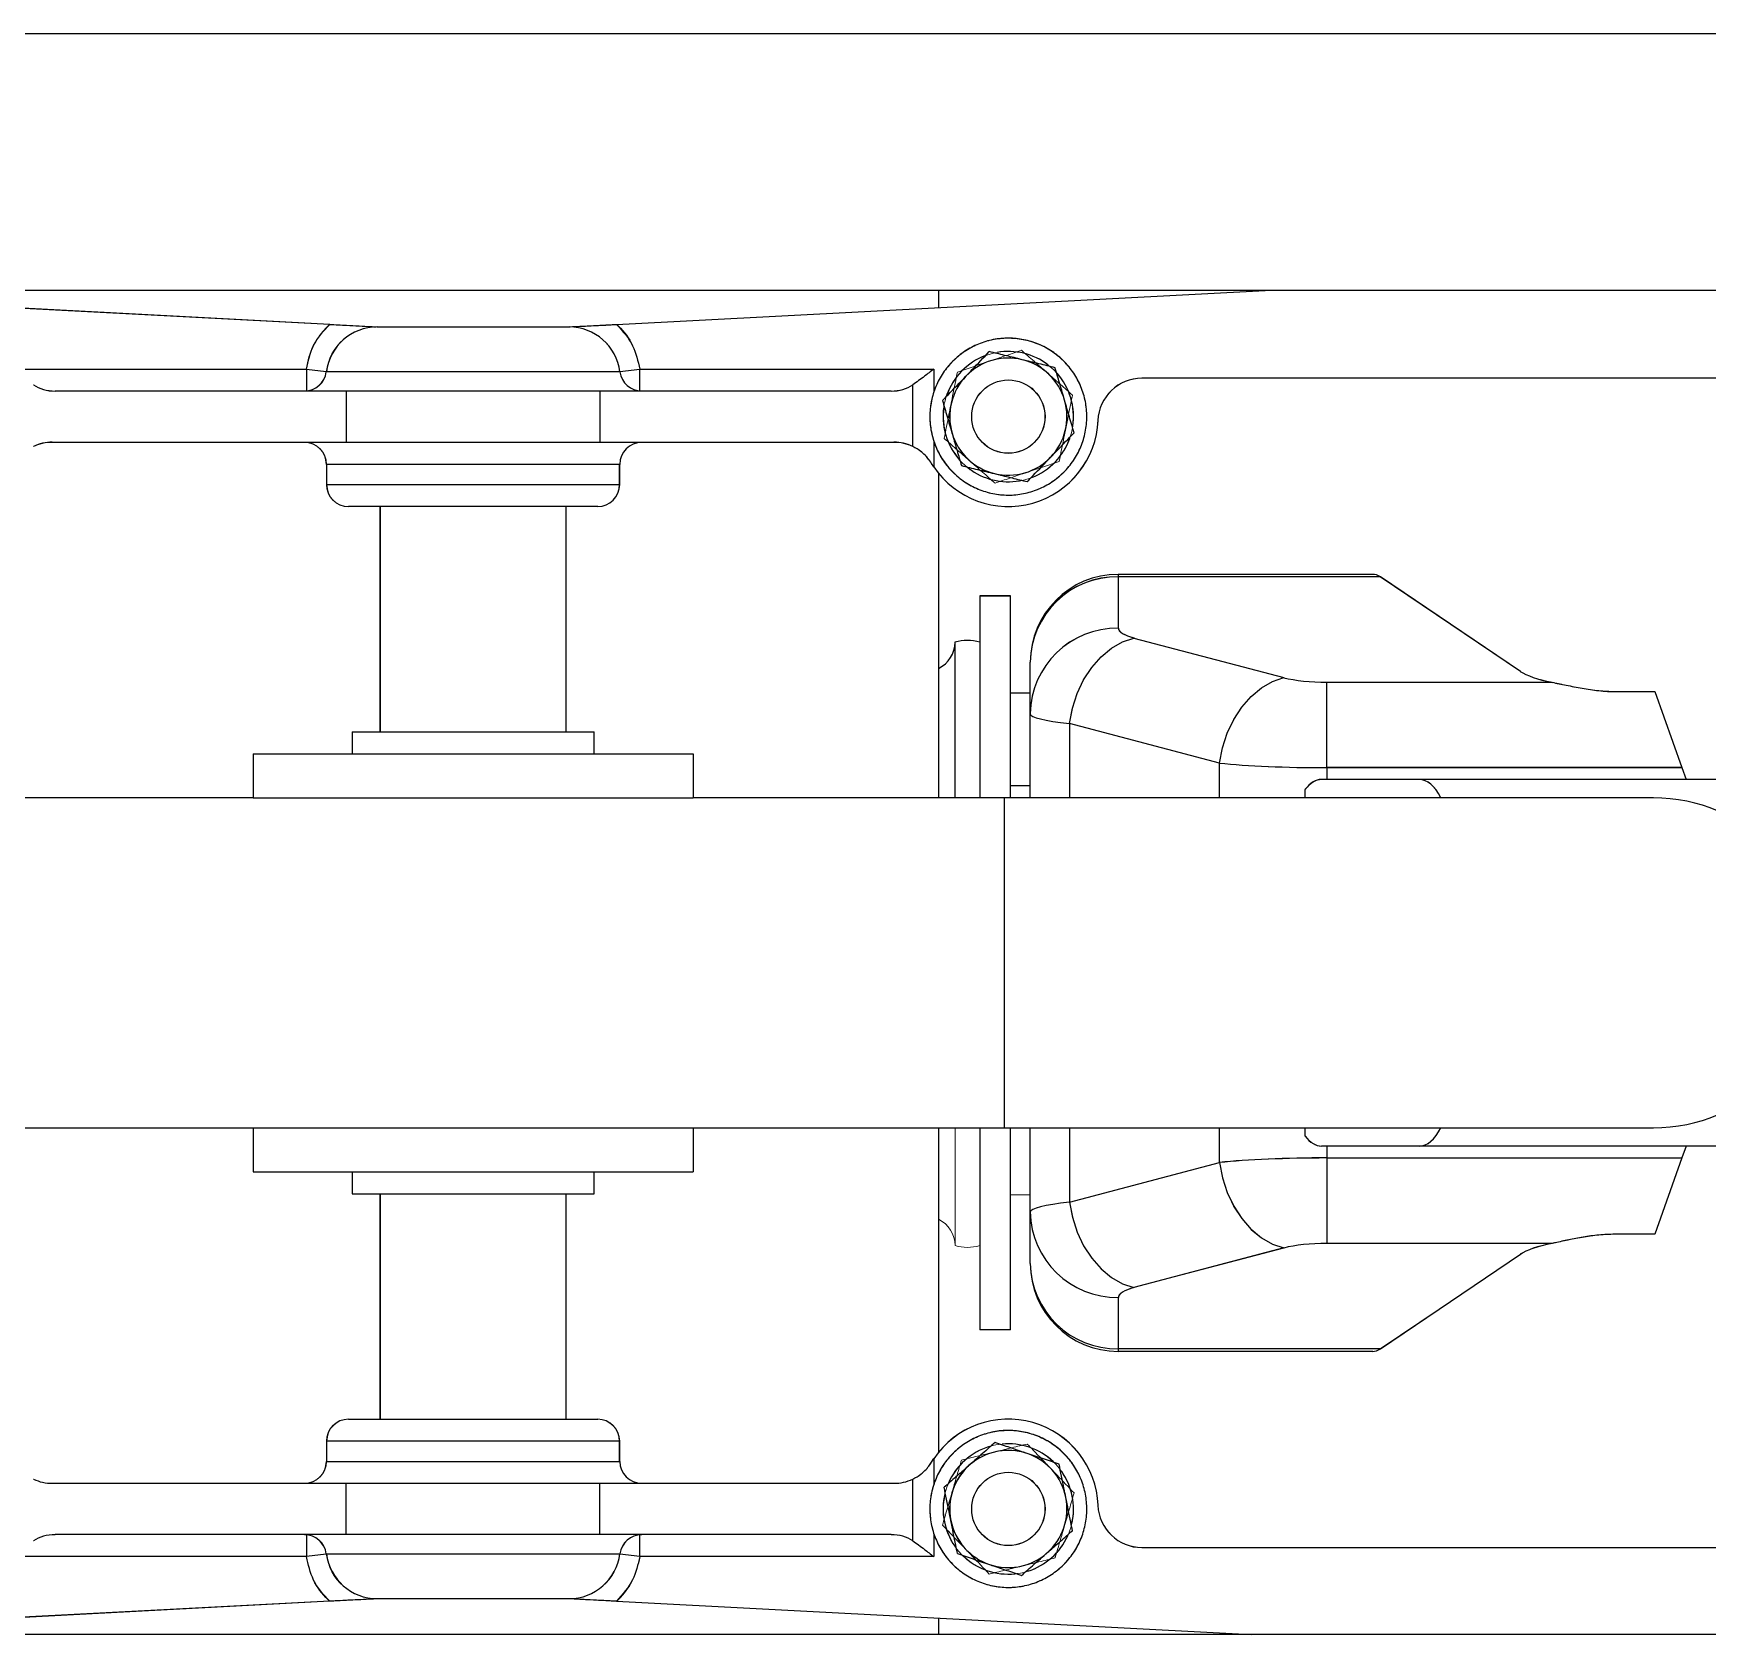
# Model space of a CAD drawing. Header units: inches. Extents: x -1851 to 6314, y -1304 to 4687.
# Drawn here: x 1546.94 to 1557.4, y 2221.22 to 2231.21 of the extents above; entities that cross this region are included whole.
import ezdxf

# ---------------------------------------------------------------- set-up
doc = ezdxf.new("R2010")
doc.units = ezdxf.units.IN
doc.header["$MEASUREMENT"] = 0
doc.layers.add('E-ARRY-TABL', color=9, linetype='Continuous')

# ---------------------------------------------------------------- blocks, each defined once
blk = doc.blocks.new('2.2.1_8 Mid Plan View')
at = {"color": 7, "linetype": 'Continuous', "lineweight": 15}
for p, q in [((-0.30061, -3.73684), (-0.30061, 2.68042)), ((0.30109, 2.68042), (0.30109, -3.73684)), ((0.41592, 2.56559), (0.41592, -3.62201)), ((-0.08202, 0.09022), (-0.08202, -0.1048)), ((0.08202, 0.09022), (0.08202, -0.1048)), ((-0.26164, 0.08119), (-0.26164, -0.22889)), ((0.26164, -0.22889), (0.26164, 0.08119)), ((-0.12142, 0.00057), (-0.08733, 0.01273)), ((-0.08733, 0.01273), (-0.08202, 0.01463)), ((-0.08733, 0.01273), (-0.08733, -0.14613)), ((0.08202, 0.01463), (0.08733, 0.01273)), ((0.08733, -0.14613), (0.08733, 0.01273)), ((0.08733, 0.01273), (0.12142, 0.00057)), ((-0.12142, -0.0164), (-0.12142, 0.00057)), ((-0.07382, 0), (-0.07382, -0.29035)), ((0.07382, -0.29035), (0.07382, 0)), ((0.12142, 0.00057), (0.12142, -0.0164)), ((-0.12556, -0.14613), (-0.12556, -0.04537)), ((0.12556, -0.04537), (0.12556, -0.14613)), ((-0.13046, -0.05956), (-0.17274, -0.12222)), ((0.17274, -0.12222), (0.13046, -0.05956)), ((-0.08202, -0.1048), (-0.08202, -0.14855)), ((0.08202, -0.1048), (0.08202, -0.14855)), ((-0.17388, -0.12565), (-0.17388, -0.2395)), ((-0.17274, -0.12222), (-0.17274, -0.2395)), ((0.17274, -0.12222), (0.17274, -0.2395)), ((0.17388, -0.12565), (0.17388, -0.2395)), ((-0.08733, -0.14613), (-0.12556, -0.14613)), ((0.08733, -0.14613), (0.12556, -0.14613)), ((-0.07382, -0.15584), (-0.07762, -0.15584)), ((0.07762, -0.15584), (0.07382, -0.15584)), ((-0.14536, -0.23247), (-0.12762, -0.16535)), ((0.12762, -0.16535), (0.14536, -0.23247)), ((0.28572, -0.46404), (0.30109, -0.17084)), ((-0.28572, -0.46404), (-0.30061, -0.18001)), ((-0.08939, -0.19417), (-0.10713, -0.2613)), ((0.10713, -0.2613), (0.08939, -0.19417)), ((-0.17388, -0.2395), (-0.17274, -0.2395)), ((-0.17274, -0.2395), (-0.14975, -0.2395)), ((0.14975, -0.2395), (0.17274, -0.2395)), ((0.17274, -0.2395), (0.17388, -0.2395)), ((-0.11152, -0.27887), (-0.13451, -0.27887)), ((-0.07382, -0.27887), (-0.11152, -0.27887)), ((-0.10375, -0.27887), (-0.10375, -0.28771)), ((0.11152, -0.27887), (0.07382, -0.27887)), ((0.13451, -0.27887), (0.11152, -0.27887)), ((-0.07382, -0.28771), (-0.16416, -0.28771)), ((-0.16416, -0.28771), (-0.16416, -0.30146)), ((-0.07382, -0.29035), (-0.07382, -0.42979)), ((0.16416, -0.28771), (0.07382, -0.28771)), ((0.07382, -0.42979), (0.07382, -0.29035)), ((0.16416, -0.30146), (0.16416, -0.28771)), ((-0.16416, -0.30146), (-0.07382, -0.30146)), ((0.07382, -0.30146), (0.16416, -0.30146)), ((-0.07382, -0.31255), (-0.12655, -0.31255)), ((-0.29328, -0.31988), (-0.30061, -0.31988)), ((-0.26575, -0.45363), (-0.26575, -0.32202)), ((-0.22193, -0.32202), (-0.2235, -0.32303)), ((-0.07382, -0.31988), (-0.21905, -0.31988)), ((0.21905, -0.31988), (0.07382, -0.31988)), ((0.2235, -0.32303), (0.22193, -0.32202)), ((0.26575, -0.32202), (0.26575, -0.45363)), ((0.30109, -0.31988), (0.29328, -0.31988)), ((-0.23108, -0.33148), (-0.25867, -0.33148)), ((0.25867, -0.33148), (0.23108, -0.33148)), ((-0.2559, -0.47148), (-0.2559, -0.34118)), ((-0.23294, -0.33983), (-0.23294, -0.47148)), ((0.23294, -0.47148), (0.23294, -0.33983)), ((0.2559, -0.34118), (0.2559, -0.47148)), ((-0.0935, -0.62663), (-0.0935, -0.42979)), ((-0.0935, -0.42979), (-0.07382, -0.42979)), ((-0.07382, -0.62663), (-0.07382, -0.42979)), ((0.07382, -0.42979), (0.0935, -0.42979)), ((0.07382, -0.62663), (0.07382, -0.42979)), ((0.0935, -0.62663), (0.0935, -0.42979)), ((-0.21407, -0.46259), (-0.22309, -0.46259)), ((0.22309, -0.46259), (0.21407, -0.46259)), ((-0.2559, -0.47148), (-0.23294, -0.47148)), ((-0.2559, -0.58494), (-0.2559, -0.47148)), ((-0.23294, -0.47148), (-0.23294, -0.58494)), ((0.23294, -0.58494), (0.23294, -0.47148)), ((0.2559, -0.47148), (0.23294, -0.47148)), ((0.2559, -0.47148), (0.2559, -0.58494)), ((-0.20423, -0.47244), (-0.20423, -0.58398)), ((-0.0935, -0.47408), (-0.10335, -0.47408)), ((-0.10335, -0.58234), (-0.10335, -0.47408)), ((0.10335, -0.47408), (0.0935, -0.47408)), ((0.10335, -0.58234), (0.10335, -0.47408)), ((0.20423, -0.58398), (0.20423, -0.47244)), ((-0.28461, -0.48573), (-0.28463, -0.48487)), ((-0.28461, -0.57112), (-0.28461, -0.4853)), ((-0.10335, -0.48654), (-0.20423, -0.48654)), ((0.20423, -0.48654), (0.10335, -0.48654)), ((0.28461, -0.4853), (0.28461, -0.57112)), ((-0.20423, -0.56988), (-0.10335, -0.56988)), ((0.10335, -0.56988), (0.20423, -0.56988)), ((0.28461, -0.57069), (0.28463, -0.57155)), ((-0.10335, -0.58234), (-0.0935, -0.58234)), ((0.0935, -0.58234), (0.10335, -0.58234)), ((-0.2559, -0.58494), (-0.23294, -0.58494)), ((-0.2559, -0.71524), (-0.2559, -0.58494)), ((-0.23294, -0.58494), (-0.23294, -0.71659)), ((0.2559, -0.58494), (0.23294, -0.58494)), ((0.23294, -0.71659), (0.23294, -0.58494)), ((0.2559, -0.58494), (0.2559, -0.71524)), ((-0.28572, -0.59238), (-0.30061, -0.87641)), ((-0.22309, -0.59383), (-0.21407, -0.59383)), ((0.21407, -0.59383), (0.22309, -0.59383)), ((0.28572, -0.59238), (0.30109, -0.88558)), ((-0.26575, -0.7344), (-0.26575, -0.60279)), ((0.26575, -0.60279), (0.26575, -0.7344)), ((-0.0935, -0.62663), (-0.07382, -0.62663)), ((-0.07382, -0.62663), (-0.07382, -0.76607)), ((0.07382, -0.76607), (0.07382, -0.62663)), ((0.07382, -0.62663), (0.0935, -0.62663))]:
    blk.add_line(p, q, dxfattribs=at)
at = {"color": 8, "linetype": 'Continuous', "lineweight": 15}
for p, q in [((-0.08733, -0.14613), (-0.08202, -0.14613)), ((0.08202, -0.14613), (0.08733, -0.14613)), ((-0.07382, -0.19417), (-0.08939, -0.19417)), ((0.08939, -0.19417), (0.07382, -0.19417)), ((-0.10713, -0.2613), (-0.07382, -0.2613)), ((0.07382, -0.2613), (0.10713, -0.2613)), ((0.07382, -0.29035), (-0.07382, -0.29035)), ((-0.26575, -0.32202), (-0.2555, -0.32202)), ((-0.23334, -0.32202), (-0.22193, -0.32202)), ((0.22193, -0.32202), (0.23334, -0.32202)), ((0.2555, -0.32202), (0.26575, -0.32202)), ((-0.26461, -0.46253), (-0.26575, -0.45363)), ((-0.25594, -0.45363), (-0.26575, -0.45363)), ((0.26575, -0.45363), (0.25594, -0.45363)), ((0.26575, -0.45363), (0.26461, -0.46253)), ((-0.26451, -0.46252), (-0.26451, -0.5939)), ((-0.22309, -0.46259), (-0.22309, -0.59383)), ((-0.21407, -0.59383), (-0.21407, -0.46259)), ((0.21407, -0.46259), (0.21407, -0.59383)), ((0.22309, -0.59383), (0.22309, -0.46259)), ((0.26451, -0.5939), (0.26451, -0.46252)), ((-0.26575, -0.60279), (-0.26461, -0.59389)), ((0.26461, -0.59389), (0.26575, -0.60279)), ((-0.26575, -0.60279), (-0.25594, -0.60279)), ((0.25594, -0.60279), (0.26575, -0.60279))]:
    blk.add_line(p, q, dxfattribs=at)
at = {"color": 7, "linetype": 'Continuous', "lineweight": 15, "flags": 128}
for points in [[(-0.08939, -0.19417), (-0.09617, -0.1929), (-0.10274, -0.19077), (-0.1089, -0.18786), (-0.11446, -0.18425), (-0.11924, -0.18006), (-0.1231, -0.17542), (-0.12592, -0.17046), (-0.12762, -0.16535)], [(0.08939, -0.19417), (0.09617, -0.1929), (0.10274, -0.19077), (0.1089, -0.18786), (0.11446, -0.18425), (0.11924, -0.18006), (0.1231, -0.17542), (0.12592, -0.17046), (0.12762, -0.16535)], [(-0.10713, -0.2613), (-0.11391, -0.26002), (-0.12048, -0.25789), (-0.12664, -0.25498), (-0.1322, -0.25138), (-0.13698, -0.24718), (-0.14085, -0.24254), (-0.14367, -0.23758), (-0.14536, -0.23247)], [(0.10713, -0.2613), (0.11391, -0.26002), (0.12048, -0.25789), (0.12664, -0.25498), (0.1322, -0.25138), (0.13698, -0.24718), (0.14085, -0.24254), (0.14367, -0.23758), (0.14536, -0.23247)]]:
    blk.add_lwpolyline(points, dxfattribs=at)
at = {"color": 7, "linetype": 'Continuous', "lineweight": 15}
for centre in [(-0.24442, -0.28871), (0.24442, -0.28871)]:
    blk.add_circle(centre, 0.0164, dxfattribs=at)
for centre, radius, start, end in [((0, 0), 0.07382, 0, 180), ((-0.24196, -0.22889), 0.01968, 180, 267.64472), ((0.24196, -0.22889), 0.01968, 272.35528, 0), ((-0.13451, -0.2395), 0.03937, 180, 270), ((-0.13391, -0.24004), 0.03884, 179.20634, 269.11267), ((-0.11092, -0.24004), 0.03884, 179.20634, 269.11267), ((0.11092, -0.24004), 0.03884, 270.88733, 0.79366), ((0.13391, -0.24004), 0.03884, 270.88733, 0.79366), ((0.13451, -0.2395), 0.03937, 270, 0), ((-0.24442, -0.28871), 0.0351, 96.90411, 108.15411), ((-0.24442, -0.28871), 0.0351, 85.65411, 96.90411), ((-0.24442, -0.28871), 0.04019, 304.01996, 87.64472), ((-0.24442, -0.28871), 0.0351, 74.40411, 85.65411), ((0.24442, -0.28871), 0.04019, 92.35528, 235.98004), ((0.24442, -0.28871), 0.0351, 99.4324, 110.6824), ((0.24442, -0.28871), 0.0351, 88.1824, 99.4324), ((0.24442, -0.28871), 0.0351, 76.9324, 88.1824), ((0.24442, -0.28871), 0.0351, 65.6824, 76.9324), ((-0.24442, -0.28871), 0.0351, 130.65411, 141.90411), ((-0.24442, -0.28871), 0.0351, 119.40411, 130.65411), ((-0.24442, -0.28871), 0.0292, 82.02411, 131.67826), ((-0.24442, -0.28871), 0.0351, 108.15411, 119.40411), ((-0.24442, -0.28871), 0.0351, 63.15411, 74.40411), ((-0.24442, -0.28871), 0.0292, 46.27911, 70.51706), ((-0.24442, -0.28871), 0.0351, 51.90411, 63.15411), ((-0.24442, -0.28871), 0.0351, 40.65411, 51.90411), ((0.24442, -0.28871), 0.0351, 121.9324, 133.1824), ((0.24442, -0.28871), 0.0351, 110.6824, 121.9324), ((0.24442, -0.28871), 0.0292, 77.48076, 124.95791), ((0.24442, -0.28871), 0.0292, 17.4042, 65.70248), ((0.24442, -0.28871), 0.0351, 54.4324, 65.6824), ((0.24442, -0.28871), 0.0351, 43.1824, 54.4324), ((-0.24442, -0.28871), 0.0351, 141.90411, 153.15411), ((-0.24442, -0.28871), 0.02625, 106.27911, 166.27911), ((-0.24442, -0.28871), 0.02625, 46.27911, 106.27911), ((-0.24442, -0.28871), 0.0292, 21.12868, 46.27911), ((-0.24442, -0.28871), 0.0351, 29.40411, 40.65411), ((0.24442, -0.28871), 0.0351, 144.4324, 155.6824), ((0.24442, -0.28871), 0.0351, 133.1824, 144.4324), ((0.24442, -0.28871), 0.0292, 136.15698, 161.3074), ((0.24442, -0.28871), 0.02625, 101.3074, 161.3074), ((0.24442, -0.28871), 0.02625, 41.3074, 101.3074), ((0.24442, -0.28871), 0.0351, 31.9324, 43.1824), ((-0.24442, -0.28871), 0.0351, 153.15411, 164.40411), ((-0.24442, -0.28871), 0.0292, 142.71343, 189.80563), ((-0.24442, -0.28871), 0.02625, 346.27911, 46.27911), ((-0.24442, -0.28871), 0.0351, 18.15411, 29.40411), ((0.24442, -0.28871), 0.0351, 155.6824, 166.9324), ((0.24442, -0.28871), 0.02625, 341.3074, 41.3074), ((0.24442, -0.28871), 0.0351, 20.6824, 31.9324), ((0.24442, -0.28871), 0.0351, 9.4324, 20.6824), ((-0.24442, -0.28871), 0.0351, 164.40411, 175.65411), ((-0.24442, -0.28871), 0.02625, 166.27911, 226.27911), ((-0.24442, -0.28871), 0.0292, 322.45247, 9.92962), ((-0.24442, -0.28871), 0.0351, 6.90411, 18.15411), ((-0.24442, -0.28871), 0.0351, 355.65411, 6.90411), ((0.24442, -0.28871), 0.0351, 166.9324, 178.1824), ((0.24442, -0.28871), 0.0292, 161.3074, 185.54536), ((0.24442, -0.28871), 0.02625, 161.3074, 221.3074), ((0.24442, -0.28871), 0.0351, 358.1824, 9.4324), ((-0.24442, -0.28871), 0.0351, 175.65411, 186.90411), ((-0.24442, -0.28871), 0.0351, 344.40411, 355.65411), ((0.24442, -0.28871), 0.0351, 178.1824, 189.4324), ((0.24442, -0.28871), 0.0292, 315.62303, 5.97122), ((0.24442, -0.28871), 0.0351, 346.9324, 358.1824), ((-0.24442, -0.28871), 0.0351, 186.90411, 198.15411), ((-0.24442, -0.28871), 0.0351, 198.15411, 209.40411), ((-0.24442, -0.28871), 0.0292, 200.59474, 250.94292), ((-0.24442, -0.28871), 0.02625, 286.27911, 346.27911), ((-0.24442, -0.28871), 0.0351, 333.15411, 344.40411), ((0.24442, -0.28871), 0.0351, 189.4324, 200.6824), ((0.24442, -0.28871), 0.0292, 197.0524, 246.70655), ((0.24442, -0.28871), 0.02625, 281.3074, 341.3074), ((0.24442, -0.28871), 0.0351, 335.6824, 346.9324), ((-0.24442, -0.28871), 0.0351, 209.40411, 220.65411), ((-0.24442, -0.28871), 0.0351, 321.90411, 333.15411), ((-0.10766, -0.307), 0.01968, 163.6403, 196.3597), ((0.24442, -0.28871), 0.0351, 200.6824, 211.9324), ((0.24442, -0.28871), 0.02625, 221.3074, 281.3074), ((0.24442, -0.28871), 0.0351, 324.4324, 335.6824), ((-0.24442, -0.28871), 0.0351, 220.65411, 231.90411), ((-0.24442, -0.28871), 0.02625, 226.27911, 286.27911), ((-0.24442, -0.28871), 0.0292, 262.37591, 310.67419), ((-0.24442, -0.28871), 0.0351, 310.65411, 321.90411), ((-0.12655, -0.32567), 0.01312, 26.18366, 90), ((0.24442, -0.28871), 0.0351, 211.9324, 223.1824), ((0.24442, -0.28871), 0.0351, 223.1824, 234.4324), ((0.24442, -0.28871), 0.0292, 257.74173, 304.83392), ((0.24442, -0.28871), 0.0351, 301.9324, 313.1824), ((0.24442, -0.28871), 0.0351, 313.1824, 324.4324), ((-0.24442, -0.28871), 0.0351, 231.90411, 243.15411), ((-0.24442, -0.28871), 0.0351, 243.15411, 254.40411), ((-0.24442, -0.28871), 0.0351, 276.90411, 288.15411), ((-0.24442, -0.28871), 0.0351, 288.15411, 299.40411), ((-0.24442, -0.28871), 0.0351, 299.40411, 310.65411), ((0.24442, -0.28871), 0.0351, 234.4324, 245.6824), ((0.24442, -0.28871), 0.0351, 245.6824, 256.9324), ((0.24442, -0.28871), 0.0351, 279.4324, 290.6824), ((0.24442, -0.28871), 0.0351, 290.6824, 301.9324), ((-0.24442, -0.28871), 0.0351, 254.40411, 265.65411), ((-0.24442, -0.28871), 0.0351, 265.65411, 276.90411), ((0.24442, -0.28871), 0.0351, 256.9324, 268.1824), ((0.24442, -0.28871), 0.0351, 268.1824, 279.4324), ((-0.21325, -0.33983), 0.01968, 154.88049, 180), ((0.21325, -0.33983), 0.01968, 0, 25.11951), ((-0.26575, -0.45275), 0.00984, 277.18076, 0), ((-0.22309, -0.45275), 0.00984, 180, 270), ((0.22309, -0.45275), 0.00984, 270, 0), ((0.26575, -0.45275), 0.00984, 180, 262.81924), ((-0.26164, -0.4853), 0.02297, 97.18076, 180), ((-0.21407, -0.47244), 0.00984, 0, 90), ((0.21407, -0.47244), 0.00984, 90, 180), ((0.26164, -0.4853), 0.02297, 0, 82.81924), ((-0.26164, -0.57112), 0.02297, 180, 262.81924), ((0.26164, -0.57112), 0.02297, 277.18076, 0), ((-0.21407, -0.58398), 0.00984, 270, 0), ((0.21407, -0.58398), 0.00984, 180, 270), ((-0.26575, -0.60367), 0.00984, 0, 82.81924), ((-0.22309, -0.60367), 0.00984, 90, 180), ((0.22309, -0.60367), 0.00984, 0, 90), ((0.26575, -0.60367), 0.00984, 97.18076, 180), ((-0.21325, -0.71659), 0.01968, 180, 205.11951), ((0.21325, -0.71659), 0.01968, 334.88049, 0)]:
    blk.add_arc(centre, radius, start, end, dxfattribs=at)
for centre, major_axis, ratio, start_param, end_param in [((-0.13432, -0.0164), (0, 0.04593), 0.24585, 3.490958, 4.029993), ((0.13432, -0.0164), (0, 0.04593), 0.24585, 2.253193, 2.792228), ((-0.04921, -0.1048), (0.03281, 0), 0.444444, 2.418858, 3.141593), ((0.04921, -0.1048), (0.03281, 0), 0.444444, 0, 0.722734), ((-0.13451, -0.12565), (0.03937, 0), 0.364309, 2.900524, 3.141593), ((0.13451, -0.12565), (0.03937, 0), 0.364309, 0, 0.241069), ((-0.13201, -0.14613), (0, 0.02625), 0.24585, 3.890812, 4.712389), ((-0.09378, -0.14613), (0, 0.06562), 0.09834, 3.890812, 4.712389), ((-0.04921, -0.14855), (0.03281, 0), 0.444444, 3.141593, 3.665191), ((0.04921, -0.14855), (0.03281, 0), 0.444444, 5.759587, 6.283185), ((0.09378, -0.14613), (0, 0.06562), 0.09834, 1.570796, 2.392374), ((0.13201, -0.14613), (0, 0.02625), 0.24585, 1.570796, 2.392374), ((-0.14975, -0.21325), (0, 0.02625), 0.24585, 3.141593, 3.890812), ((0.14975, -0.21325), (0, 0.02625), 0.24585, 2.392374, 3.141593), ((-0.11152, -0.21325), (0, 0.06562), 0.09834, 3.141593, 3.890812), ((0.11152, -0.21325), (0, 0.06562), 0.09834, 2.392374, 3.141593), ((-0.26575, -0.34118), (0, 0.01395), 0.70539, 4.712389, 5.481174), ((0.26575, -0.34118), (0, 0.01395), 0.70539, 0.802011, 1.570796), ((-0.26575, -0.71524), (0, 0.01395), 0.70539, 3.943604, 4.712389), ((0.26575, -0.71524), (0, 0.01395), 0.70539, 1.570796, 2.339581)]:
    blk.add_ellipse(centre, major_axis=major_axis, ratio=ratio, start_param=start_param, end_param=end_param, dxfattribs=at)
for points, knots in [([(-0.12556, -0.04537), (-0.12512, -0.04331), (-0.12424, -0.03914), (-0.12279, -0.03206), (-0.12171, -0.02445), (-0.12142, -0.01914), (-0.12142, -0.01643), (-0.12142, -0.0164)], [0, 0, 0, 0, 0.245342, 0.49764, 0.743058, 0.997175, 1, 1, 1, 1]), ([(0.12142, -0.0164), (0.12149, -0.01879), (0.12161, -0.02362), (0.12257, -0.03061), (0.12382, -0.03724), (0.12489, -0.04208), (0.12542, -0.04467), (0.12556, -0.04537)], [0, 0, 0, 0, 0.225619, 0.458408, 0.683808, 0.914596, 1, 1, 1, 1]), ([(-0.23723, -0.25927), (-0.23959, -0.25996), (-0.24436, -0.26135), (-0.24929, -0.26279), (-0.25178, -0.26352)], [0, 0, 0, 0, 0.495458, 1, 1, 1, 1]), ([(-0.22628, -0.26974), (-0.22728, -0.26879), (-0.23098, -0.26524), (-0.23459, -0.26179), (-0.23723, -0.25927)], [0, 0, 0, 0, 0.268634, 1, 1, 1, 1]), ([(0.25413, -0.26), (0.25289, -0.26025), (0.24804, -0.26122), (0.24301, -0.26223), (0.23927, -0.26297)], [0, 0, 0, 0, 0.257551, 1, 1, 1, 1]), ([(0.26414, -0.27139), (0.2639, -0.27112), (0.2621, -0.26907), (0.25872, -0.26522), (0.25567, -0.26175), (0.25413, -0.26)], [0, 0, 0, 0, 0.070086, 0.530782, 1, 1, 1, 1]), ([(-0.26632, -0.26776), (-0.26691, -0.27016), (-0.26808, -0.27498), (-0.2693, -0.27997), (-0.26992, -0.28249)], [0, 0, 0, 0, 0.495458, 1, 1, 1, 1]), ([(-0.25178, -0.26352), (-0.25212, -0.26362), (-0.25473, -0.26438), (-0.25966, -0.26582), (-0.26409, -0.26711), (-0.26632, -0.26776)], [0, 0, 0, 0, 0.070086, 0.530782, 1, 1, 1, 1]), ([(0.22441, -0.26594), (0.22363, -0.26828), (0.22203, -0.27298), (0.22039, -0.27784), (0.21956, -0.2803)], [0, 0, 0, 0, 0.495458, 1, 1, 1, 1]), ([(0.23927, -0.26297), (0.23792, -0.26324), (0.23289, -0.26425), (0.228, -0.26523), (0.22441, -0.26594)], [0, 0, 0, 0, 0.268634, 1, 1, 1, 1]), ([(-0.21533, -0.28022), (-0.21625, -0.27934), (-0.21982, -0.27592), (-0.22353, -0.27238), (-0.22628, -0.26974)], [0, 0, 0, 0, 0.257551, 1, 1, 1, 1]), ([(0.27414, -0.28277), (0.27251, -0.28092), (0.26924, -0.27719), (0.26585, -0.27333), (0.26414, -0.27139)], [0, 0, 0, 0, 0.495458, 1, 1, 1, 1]), ([(-0.26992, -0.28249), (-0.27, -0.28283), (-0.27065, -0.28548), (-0.27186, -0.29046), (-0.27296, -0.29494), (-0.27351, -0.29721)], [0, 0, 0, 0, 0.070086, 0.530782, 1, 1, 1, 1]), ([(-0.21892, -0.29494), (-0.21884, -0.29459), (-0.21819, -0.29194), (-0.21698, -0.28696), (-0.21588, -0.28248), (-0.21533, -0.28022)], [0, 0, 0, 0, 0.070086, 0.530782, 1, 1, 1, 1]), ([(0.21956, -0.2803), (0.21944, -0.28064), (0.21857, -0.28322), (0.21693, -0.28807), (0.21545, -0.29245), (0.2147, -0.29465)], [0, 0, 0, 0, 0.070086, 0.530782, 1, 1, 1, 1]), ([(0.26928, -0.29712), (0.2694, -0.29678), (0.27027, -0.29421), (0.27191, -0.28935), (0.27339, -0.28497), (0.27414, -0.28277)], [0, 0, 0, 0, 0.070086, 0.530782, 1, 1, 1, 1]), ([(-0.26256, -0.30768), (-0.26356, -0.30673), (-0.26726, -0.30318), (-0.27087, -0.29973), (-0.27351, -0.29721)], [0, 0, 0, 0, 0.268634, 1, 1, 1, 1]), ([(-0.22252, -0.30966), (-0.22193, -0.30727), (-0.22075, -0.30244), (-0.21954, -0.29745), (-0.21892, -0.29494)], [0, 0, 0, 0, 0.495458, 1, 1, 1, 1]), ([(0.2147, -0.29465), (0.21633, -0.2965), (0.2196, -0.30023), (0.22299, -0.30409), (0.2247, -0.30604)], [0, 0, 0, 0, 0.495458, 1, 1, 1, 1]), ([(0.26443, -0.31148), (0.26521, -0.30915), (0.26681, -0.30444), (0.26845, -0.29958), (0.26928, -0.29712)], [0, 0, 0, 0, 0.495458, 1, 1, 1, 1]), ([(0.2247, -0.30604), (0.22494, -0.30631), (0.22674, -0.30835), (0.23012, -0.3122), (0.23317, -0.31567), (0.23471, -0.31742)], [0, 0, 0, 0, 0.070086, 0.530782, 1, 1, 1, 1]), ([(-0.25161, -0.31815), (-0.25253, -0.31727), (-0.2561, -0.31386), (-0.25981, -0.31031), (-0.26256, -0.30768)], [0, 0, 0, 0, 0.257551, 1, 1, 1, 1]), ([(-0.25161, -0.31815), (-0.24925, -0.31746), (-0.24448, -0.31607), (-0.23955, -0.31463), (-0.23706, -0.3139)], [0, 0, 0, 0, 0.495458, 1, 1, 1, 1]), ([(-0.23706, -0.3139), (-0.23672, -0.3138), (-0.23411, -0.31304), (-0.22918, -0.3116), (-0.22475, -0.31031), (-0.22252, -0.30966)], [0, 0, 0, 0, 0.070086, 0.530782, 1, 1, 1, 1]), ([(0.24957, -0.31445), (0.24821, -0.31472), (0.24319, -0.31572), (0.23829, -0.3167), (0.23471, -0.31742)], [0, 0, 0, 0, 0.268634, 1, 1, 1, 1]), ([(0.26443, -0.31148), (0.26318, -0.31173), (0.25833, -0.31269), (0.2533, -0.3137), (0.24957, -0.31445)], [0, 0, 0, 0, 0.257551, 1, 1, 1, 1]), ([(-0.26575, -0.32202), (-0.26574, -0.32203), (-0.26465, -0.32343), (-0.2621, -0.3267), (-0.25992, -0.32974), (-0.25867, -0.33148)], [0, 0, 0, 0, 0.003777, 0.432324, 1, 1, 1, 1]), ([(0.25867, -0.33148), (0.25992, -0.32974), (0.2621, -0.3267), (0.26465, -0.32343), (0.26574, -0.32203), (0.26575, -0.32202)], [0, 0, 0, 0, 0.567676, 0.996223, 1, 1, 1, 1]), ([(-0.2235, -0.32303), (-0.22497, -0.32409), (-0.22791, -0.32623), (-0.23011, -0.32951), (-0.23093, -0.33119), (-0.23108, -0.33148)], [0, 0, 0, 0, 0.451634, 0.905839, 1, 1, 1, 1]), ([(0.23108, -0.33148), (0.23037, -0.33019), (0.22896, -0.32761), (0.22608, -0.32472), (0.22411, -0.32343), (0.2235, -0.32303)], [0, 0, 0, 0, 0.40927, 0.81718, 1, 1, 1, 1]), ([(-0.28572, -0.46404), (-0.28549, -0.46378), (-0.28277, -0.46086), (-0.27649, -0.45608), (-0.26933, -0.45445), (-0.26575, -0.45363)], [0, 0, 0, 0, 0.045613, 0.522765, 1, 1, 1, 1]), ([(0.26575, -0.45363), (0.26937, -0.45442), (0.27696, -0.45607), (0.28271, -0.46131), (0.28572, -0.46404)], [0, 0, 0, 0, 0.477569, 1, 1, 1, 1]), ([(-0.28463, -0.48487), (-0.28471, -0.4834), (-0.28487, -0.48041), (-0.28518, -0.47435), (-0.28548, -0.46876), (-0.28568, -0.46483), (-0.28572, -0.46404)], [0, 0, 0, 0, 0.238972, 0.483667, 0.895277, 1, 1, 1, 1]), ([(0.28572, -0.46404), (0.28559, -0.46657), (0.28525, -0.4731), (0.28489, -0.48), (0.28468, -0.48404), (0.28463, -0.48487)], [0, 0, 0, 0, 0.334113, 0.862931, 1, 1, 1, 1]), ([(-0.28572, -0.59238), (-0.28559, -0.58985), (-0.28525, -0.58332), (-0.28489, -0.57642), (-0.28468, -0.57238), (-0.28463, -0.57155)], [0, 0, 0, 0, 0.334113, 0.862931, 1, 1, 1, 1]), ([(0.28463, -0.57155), (0.28471, -0.57302), (0.28487, -0.57601), (0.28518, -0.58207), (0.28548, -0.58766), (0.28568, -0.59158), (0.28572, -0.59238)], [0, 0, 0, 0, 0.238972, 0.483667, 0.895277, 1, 1, 1, 1]), ([(-0.26575, -0.60279), (-0.26937, -0.602), (-0.27696, -0.60034), (-0.28271, -0.59511), (-0.28572, -0.59238)], [0, 0, 0, 0, 0.477569, 1, 1, 1, 1]), ([(0.28572, -0.59238), (0.28549, -0.59264), (0.28277, -0.59555), (0.27649, -0.60033), (0.26933, -0.60197), (0.26575, -0.60279)], [0, 0, 0, 0, 0.045613, 0.522765, 1, 1, 1, 1])]:
    blk.add_open_spline(points, degree=3, knots=knots, dxfattribs=at)
blk = doc.blocks.new('A$C1ac49d95')
at = {"layer": 'E-ARRY-TABL'}
for p, q in [((1.602, 2243.165), (87.938, 2243.165)), ((0, 2241.562), (89.54, 2241.562)), ((43.875, 2241.348), (39.783, 2241.562)), ((45.665, 2241.348), (49.756, 2241.562)), ((47.677, 2241.453), (47.677, 2241.562)), ((44.171, 2241.332), (45.369, 2241.332)), ((45.363, 2241.332), (45.375, 2241.333)), ((41.893, 2241.069), (43.729, 2241.069)), ((43.729, 2241.069), (43.853, 2241.053)), ((43.729, 2241.069), (43.729, 2240.932)), ((45.686, 2241.053), (45.811, 2241.069)), ((45.811, 2241.069), (47.647, 2241.069)), ((45.811, 2240.932), (45.811, 2241.069)), ((47.647, 2241.069), (47.647, 2240.926)), ((45.687, 2241.052), (43.853, 2241.052)), ((47.515, 2240.585), (47.515, 2240.97)), ((53.273, 2241.012), (48.946, 2241.012)), ((42.16, 2240.932), (43.978, 2240.932)), ((43.978, 2240.932), (43.978, 2240.611)), ((43.978, 2240.932), (45.562, 2240.932)), ((45.562, 2240.932), (45.562, 2240.611)), ((45.562, 2240.932), (47.38, 2240.932)), ((43.978, 2240.611), (42.142, 2240.611)), ((45.562, 2240.611), (43.978, 2240.611)), ((47.398, 2240.611), (45.562, 2240.611)), ((47.647, 2240.617), (47.647, 2240.458)), ((43.854, 2240.474), (43.854, 2240.348)), ((45.685, 2240.474), (43.854, 2240.474)), ((45.685, 2240.348), (45.685, 2240.474)), ((47.647, 2240.458), (47.633, 2240.48)), ((43.854, 2240.348), (45.685, 2240.348)), ((47.677, 2238.391), (47.677, 2240.418)), ((45.548, 2240.211), (43.992, 2240.211)), ((44.189, 2240.211), (44.189, 2238.803)), ((45.351, 2238.803), (45.351, 2240.211)), ((48.798, 2239.787), (48.798, 2239.772)), ((50.387, 2239.787), (48.798, 2239.787)), ((48.798, 2239.772), (48.798, 2239.451)), ((50.435, 2239.772), (48.798, 2239.772)), ((51.309, 2239.181), (50.435, 2239.772)), ((47.934, 2239.652), (47.934, 2238.391)), ((48.126, 2239.652), (47.934, 2239.652)), ((48.126, 2238.391), (48.126, 2239.652)), ((47.779, 2238.391), (47.779, 2239.364)), ((48.896, 2239.389), (49.833, 2239.142)), ((48.249, 2238.917), (48.249, 2239.238)), ((50.101, 2238.58), (50.101, 2239.113)), ((50.101, 2239.113), (51.507, 2239.113)), ((48.249, 2239.046), (48.126, 2239.046)), ((51.911, 2239.055), (52.148, 2239.055)), ((52.148, 2239.055), (52.318, 2238.58)), ((48.249, 2238.391), (48.249, 2238.917)), ((44.015, 2238.803), (44.015, 2238.666)), ((44.015, 2238.803), (45.525, 2238.803)), ((45.525, 2238.666), (45.525, 2238.803)), ((49.431, 2238.608), (48.494, 2238.856)), ((48.494, 2238.856), (48.494, 2238.391)), ((43.397, 2238.666), (43.397, 2238.391)), ((43.397, 2238.666), (46.143, 2238.666)), ((46.143, 2238.666), (46.143, 2238.391)), ((49.431, 2238.391), (49.431, 2238.608)), ((52.318, 2238.58), (50.101, 2238.58)), ((50.101, 2238.58), (50.101, 2238.506)), ((52.318, 2238.58), (52.344, 2238.506)), ((48.126, 2238.469), (48.249, 2238.469)), ((50.678, 2238.506), (50.067, 2238.506)), ((53.399, 2238.506), (50.678, 2238.506)), ((43.397, 2238.391), (41.451, 2238.391)), ((43.397, 2238.391), (46.143, 2238.391)), ((48.089, 2238.391), (46.143, 2238.391)), ((52.14, 2238.391), (48.089, 2238.391)), ((48.089, 2236.331), (48.089, 2238.391)), ((49.966, 2238.391), (49.966, 2238.444)), ((41.451, 2236.331), (43.397, 2236.331)), ((43.397, 2236.331), (43.397, 2236.057)), ((43.397, 2236.331), (46.143, 2236.331)), ((46.143, 2236.331), (48.089, 2236.331)), ((46.143, 2236.331), (46.143, 2236.057)), ((47.677, 2234.305), (47.677, 2236.331)), ((47.934, 2236.331), (47.934, 2235.071)), ((48.089, 2236.331), (52.14, 2236.331)), ((48.126, 2235.071), (48.126, 2236.331)), ((48.249, 2235.805), (48.249, 2236.331)), ((48.494, 2236.331), (48.494, 2235.866)), ((49.431, 2236.114), (49.431, 2236.331)), ((49.966, 2236.278), (49.966, 2236.331)), ((50.678, 2236.217), (50.067, 2236.217)), ((50.101, 2236.217), (50.101, 2236.143)), ((53.399, 2236.217), (50.678, 2236.217)), ((52.344, 2236.217), (52.318, 2236.143)), ((43.397, 2236.057), (46.143, 2236.057)), ((44.015, 2236.057), (44.015, 2235.919)), ((45.525, 2235.919), (45.525, 2236.057)), ((48.494, 2235.866), (49.431, 2236.114)), ((50.101, 2236.143), (52.318, 2236.143)), ((50.101, 2236.143), (50.101, 2235.609)), ((52.318, 2236.143), (52.148, 2235.667)), ((44.015, 2235.919), (45.525, 2235.919)), ((44.189, 2235.919), (44.189, 2234.512)), ((45.351, 2234.512), (45.351, 2235.919)), ((48.249, 2235.484), (48.249, 2235.805)), ((52.148, 2235.667), (51.911, 2235.667)), ((49.833, 2235.581), (48.896, 2235.333)), ((51.507, 2235.609), (50.101, 2235.609)), ((50.435, 2234.951), (51.309, 2235.541)), ((48.798, 2235.272), (48.798, 2234.951)), ((47.934, 2235.071), (48.126, 2235.071)), ((50.435, 2234.951), (48.798, 2234.951)), ((48.798, 2234.951), (48.798, 2234.935)), ((50.387, 2234.935), (48.798, 2234.935)), ((43.992, 2234.512), (45.548, 2234.512)), ((43.854, 2234.374), (43.854, 2234.248)), ((45.685, 2234.374), (43.854, 2234.374)), ((45.685, 2234.248), (45.685, 2234.374)), ((43.854, 2234.248), (45.685, 2234.248)), ((47.633, 2234.243), (47.647, 2234.265)), ((47.647, 2234.265), (47.647, 2234.105)), ((42.142, 2234.111), (43.978, 2234.111)), ((43.978, 2233.791), (43.978, 2234.111)), ((43.978, 2234.111), (45.562, 2234.111)), ((45.562, 2233.791), (45.562, 2234.111)), ((45.562, 2234.111), (47.398, 2234.111)), ((47.515, 2233.752), (47.515, 2234.137)), ((43.978, 2233.791), (42.16, 2233.791)), ((43.729, 2233.79), (43.729, 2233.653)), ((45.562, 2233.791), (43.978, 2233.791)), ((47.38, 2233.791), (45.562, 2233.791)), ((45.811, 2233.653), (45.811, 2233.79)), ((47.647, 2233.796), (47.647, 2233.653)), ((43.729, 2233.653), (41.893, 2233.653)), ((43.853, 2233.669), (43.729, 2233.653)), ((43.853, 2233.67), (45.687, 2233.67)), ((45.811, 2233.653), (45.686, 2233.669)), ((47.647, 2233.653), (45.811, 2233.653)), ((48.946, 2233.711), (53.273, 2233.711)), ((43.875, 2233.375), (39.912, 2233.167)), ((44.177, 2233.39), (44.165, 2233.39)), ((45.369, 2233.39), (44.171, 2233.39)), ((45.665, 2233.375), (49.628, 2233.167)), ((47.677, 2233.167), (47.677, 2233.269)), ((89.54, 2233.167), (0, 2233.167))]:
    blk.add_line(p, q, dxfattribs=at)
for points in [[(48.494, 2238.856), (48.512, 2238.951), (48.542, 2239.042), (48.582, 2239.128), (48.633, 2239.206), (48.691, 2239.273), (48.756, 2239.326), (48.825, 2239.366), (48.896, 2239.389)], [(49.431, 2238.608), (49.449, 2238.703), (49.478, 2238.795), (49.519, 2238.881), (49.569, 2238.958), (49.628, 2239.025), (49.692, 2239.079), (49.762, 2239.118), (49.833, 2239.142)], [(49.431, 2236.114), (49.449, 2236.019), (49.478, 2235.928), (49.519, 2235.842), (49.569, 2235.764), (49.628, 2235.697), (49.692, 2235.644), (49.762, 2235.604), (49.833, 2235.581)], [(48.494, 2235.866), (48.512, 2235.772), (48.542, 2235.68), (48.582, 2235.594), (48.633, 2235.517), (48.691, 2235.45), (48.756, 2235.396), (48.825, 2235.357), (48.896, 2235.333)]]:
    blk.add_lwpolyline(points, dxfattribs=at)
for centre in [(48.112, 2240.772), (48.112, 2233.951)]:
    blk.add_circle(centre, 0.229, dxfattribs=at)
for centre, radius, start, end in [((44.171, 2241.012), 0.32, 90, 172.8192), ((45.369, 2241.012), 0.32, 7.1808, 90), ((48.112, 2240.772), 0.49, 119.4041, 130.6541), ((48.112, 2240.772), 0.49, 108.1541, 119.4041), ((48.112, 2240.772), 0.49, 96.9041, 108.1541), ((48.112, 2240.772), 0.407, 52.7134, 99.8056), ((48.112, 2240.772), 0.49, 85.6541, 96.9041), ((48.112, 2240.772), 0.49, 74.4041, 85.6541), ((48.112, 2240.772), 0.49, 63.1541, 74.4041), ((48.112, 2240.772), 0.49, 51.9041, 63.1541), ((48.112, 2240.772), 0.49, 141.9041, 153.1541), ((48.112, 2240.772), 0.49, 130.6541, 141.9041), ((48.112, 2240.772), 0.407, 110.5947, 160.9429), ((48.112, 2240.772), 0.366, 76.2791, 136.2791), ((48.112, 2240.772), 0.366, 16.2791, 76.2791), ((48.112, 2240.772), 0.49, 40.6541, 51.9041), ((48.112, 2240.772), 0.49, 29.4041, 40.6541), ((43.717, 2241.069), 0.137, 270, 352.8192), ((45.823, 2241.069), 0.137, 187.1808, 270), ((48.112, 2240.772), 0.49, 153.1541, 164.4041), ((48.112, 2240.772), 0.366, 136.2791, 196.2791), ((48.112, 2240.772), 0.407, 352.0241, 41.6783), ((48.112, 2240.772), 0.49, 18.1541, 29.4041), ((48.946, 2240.737), 0.275, 90, 177.6447), ((48.112, 2240.772), 0.49, 164.4041, 175.6541), ((48.112, 2240.772), 0.366, 316.2791, 16.2791), ((48.112, 2240.772), 0.49, 6.9041, 18.1541), ((48.112, 2240.772), 0.49, 175.6541, 186.9041), ((48.112, 2240.772), 0.407, 172.3759, 220.6742), ((48.112, 2240.772), 0.49, 355.6541, 6.9041), ((48.112, 2240.772), 0.49, 186.9041, 198.1541), ((48.112, 2240.772), 0.561, 214.02, 357.6447), ((48.112, 2240.772), 0.366, 196.2791, 256.2791), ((48.112, 2240.772), 0.49, 344.4041, 355.6541), ((42.142, 2240.337), 0.275, 90, 115.1195), ((43.717, 2240.474), 0.137, 0, 90), ((45.823, 2240.474), 0.137, 90, 180), ((47.398, 2240.337), 0.275, 64.8805, 90), ((48.112, 2240.772), 0.49, 198.1541, 209.4041), ((48.112, 2240.772), 0.407, 316.2791, 340.5171), ((48.112, 2240.772), 0.49, 321.9041, 333.1541), ((48.112, 2240.772), 0.49, 333.1541, 344.4041), ((48.112, 2240.772), 0.49, 209.4041, 220.6541), ((48.112, 2240.772), 0.49, 220.6541, 231.9041), ((48.112, 2240.772), 0.407, 232.4525, 279.9296), ((48.112, 2240.772), 0.366, 256.2791, 316.2791), ((48.112, 2240.772), 0.407, 291.1287, 316.2791), ((48.112, 2240.772), 0.49, 310.6541, 321.9041), ((43.992, 2240.348), 0.137, 180, 270), ((45.548, 2240.348), 0.137, 270, 0), ((48.112, 2240.772), 0.49, 231.9041, 243.1541), ((48.112, 2240.772), 0.49, 243.1541, 254.4041), ((48.112, 2240.772), 0.49, 288.1541, 299.4041), ((48.112, 2240.772), 0.49, 299.4041, 310.6541), ((48.112, 2240.772), 0.49, 254.4041, 265.6541), ((48.112, 2240.772), 0.49, 265.6541, 276.9041), ((48.112, 2240.772), 0.49, 276.9041, 288.1541), ((48.798, 2239.238), 0.549, 90, 180), ((48.791, 2239.23), 0.542, 89.2063, 179.1127), ((48.791, 2238.909), 0.542, 89.2063, 179.1127), ((47.596, 2239.364), 0.183, 296.1837, 0), ((47.856, 2239.1), 0.275, 73.6403, 106.3597), ((52.14, 2237.361), 1.03, 270, 90), ((48.791, 2235.814), 0.542, 180.8873, 270.7937), ((48.791, 2235.493), 0.542, 180.8873, 270.7937), ((48.798, 2235.484), 0.549, 180, 270), ((43.992, 2234.374), 0.137, 90, 180), ((45.548, 2234.374), 0.137, 0, 90), ((48.112, 2233.951), 0.561, 2.3553, 145.98), ((48.112, 2233.951), 0.49, 110.6824, 121.9324), ((48.112, 2233.951), 0.49, 99.4324, 110.6824), ((48.112, 2233.951), 0.49, 88.1824, 99.4324), ((48.112, 2233.951), 0.49, 76.9324, 88.1824), ((48.112, 2233.951), 0.49, 65.6824, 76.9324), ((48.112, 2233.951), 0.49, 54.4324, 65.6824), ((48.112, 2233.951), 0.49, 133.1824, 144.4324), ((48.112, 2233.951), 0.407, 107.0524, 156.7066), ((48.112, 2233.951), 0.49, 121.9324, 133.1824), ((48.112, 2233.951), 0.366, 71.3074, 131.3074), ((48.112, 2233.951), 0.407, 71.3074, 95.5454), ((48.112, 2233.951), 0.366, 11.3074, 71.3074), ((48.112, 2233.951), 0.407, 46.157, 71.3074), ((48.112, 2233.951), 0.49, 43.1824, 54.4324), ((48.112, 2233.951), 0.49, 31.9324, 43.1824), ((43.717, 2234.248), 0.137, 270, 0), ((45.823, 2234.248), 0.137, 180, 270), ((48.112, 2233.951), 0.49, 144.4324, 155.6824), ((48.112, 2233.951), 0.366, 131.3074, 191.3074), ((48.112, 2233.951), 0.407, 347.4808, 34.9579), ((48.112, 2233.951), 0.49, 20.6824, 31.9324), ((42.142, 2234.386), 0.275, 244.8805, 270), ((47.398, 2234.386), 0.275, 270, 295.1195), ((48.112, 2233.951), 0.49, 155.6824, 166.9324), ((48.112, 2233.951), 0.49, 9.4324, 20.6824), ((48.112, 2233.951), 0.49, 166.9324, 178.1824), ((48.112, 2233.951), 0.49, 178.1824, 189.4324), ((48.112, 2233.951), 0.407, 167.7417, 214.8339), ((48.112, 2233.951), 0.366, 311.3074, 11.3074), ((48.112, 2233.951), 0.49, 358.1824, 9.4324), ((48.946, 2233.985), 0.275, 182.3553, 270), ((48.112, 2233.951), 0.49, 189.4324, 200.6824), ((48.112, 2233.951), 0.366, 191.3074, 251.3074), ((48.112, 2233.951), 0.49, 346.9324, 358.1824), ((43.717, 2233.653), 0.137, 7.1808, 90), ((45.823, 2233.653), 0.137, 90, 172.8192), ((48.112, 2233.951), 0.49, 200.6824, 211.9324), ((48.112, 2233.951), 0.407, 287.4042, 335.7025), ((48.112, 2233.951), 0.49, 324.4324, 335.6824), ((48.112, 2233.951), 0.49, 335.6824, 346.9324), ((44.171, 2233.711), 0.32, 187.1808, 270), ((45.369, 2233.711), 0.32, 270, 352.8192), ((48.112, 2233.951), 0.49, 211.9324, 223.1824), ((48.112, 2233.951), 0.407, 225.623, 275.9712), ((48.112, 2233.951), 0.366, 251.3074, 311.3074), ((48.112, 2233.951), 0.49, 313.1824, 324.4324), ((48.112, 2233.951), 0.49, 223.1824, 234.4324), ((48.112, 2233.951), 0.49, 234.4324, 245.6824), ((48.112, 2233.951), 0.49, 301.9324, 313.1824), ((48.112, 2233.951), 0.49, 245.6824, 256.9324), ((48.112, 2233.951), 0.49, 256.9324, 268.1824), ((48.112, 2233.951), 0.49, 268.1824, 279.4324), ((48.112, 2233.951), 0.49, 279.4324, 290.6824), ((48.112, 2233.951), 0.49, 290.6824, 301.9324)]:
    blk.add_arc(centre, radius, start, end, dxfattribs=at)
for centre, major_axis, ratio, start_param, end_param in [((42.16, 2241.069), (0.195, 0), 0.70539, 3.943604, 4.712389), ((47.38, 2241.069), (0.195, 0), 0.70539, 4.712389, 5.481174), ((50.387, 2239.238), (0, -0.549), 0.364309, 2.900524, 3.141593), ((49.165, 2239.451), (0.366, 0), 0.24585, 3.141593, 3.890812), ((50.101, 2239.203), (0.366, 0), 0.24585, 3.890812, 4.712389), ((51.911, 2239.235), (0.641, 0), 0.24585, 3.490958, 4.029993), ((49.165, 2238.917), (0.916, 0), 0.09834, 3.141593, 3.890812), ((50.101, 2238.67), (0.916, 0), 0.09834, 3.890812, 4.712389), ((50.067, 2238.048), (0, -0.458), 0.444444, 3.141593, 3.665191), ((50.678, 2238.048), (0, -0.458), 0.444444, 2.418858, 3.141593), ((50.067, 2236.675), (0, -0.458), 0.444444, 5.759587, 6.283185), ((50.678, 2236.675), (0, -0.458), 0.444444, 0, 0.722734), ((50.101, 2236.053), (0.916, 0), 0.09834, 1.570796, 2.392374), ((49.165, 2235.805), (0.916, 0), 0.09834, 2.392374, 3.141593), ((50.101, 2235.519), (0.366, 0), 0.24585, 1.570796, 2.392374), ((51.911, 2235.487), (0.641, 0), 0.24585, 2.253193, 2.792228), ((49.165, 2235.272), (0.366, 0), 0.24585, 2.392374, 3.141593), ((50.387, 2235.484), (0, -0.549), 0.364309, 0, 0.241069), ((42.16, 2233.653), (0.195, 0), 0.70539, 1.570796, 2.339581), ((47.38, 2233.653), (0.195, 0), 0.70539, 0.802011, 1.570796)]:
    blk.add_ellipse(centre, major_axis=major_axis, ratio=ratio, start_param=start_param, end_param=end_param, dxfattribs=at)
for points, knots in [([(43.729, 2241.069), (43.74, 2241.12), (43.763, 2241.226), (43.836, 2241.306), (43.875, 2241.348)], [0, 0, 0, 0, 0.477569, 1, 1, 1, 1]), ([(43.875, 2241.348), (43.91, 2241.346), (44.001, 2241.341), (44.097, 2241.336), (44.154, 2241.333), (44.165, 2241.333)], [0, 0, 0, 0, 0.334113, 0.862931, 1, 1, 1, 1]), ([(45.375, 2241.333), (45.395, 2241.334), (45.437, 2241.336), (45.521, 2241.34), (45.599, 2241.344), (45.654, 2241.347), (45.665, 2241.348)], [0, 0, 0, 0, 0.238972, 0.483667, 0.895277, 1, 1, 1, 1]), ([(45.665, 2241.348), (45.669, 2241.345), (45.71, 2241.307), (45.776, 2241.219), (45.799, 2241.119), (45.811, 2241.069)], [0, 0, 0, 0, 0.045613, 0.522765, 1, 1, 1, 1]), ([(47.847, 2241.025), (47.86, 2241.039), (47.91, 2241.09), (47.958, 2241.141), (47.993, 2241.178)], [0, 0, 0, 0, 0.268634, 1, 1, 1, 1]), ([(48.198, 2241.127), (48.194, 2241.129), (48.157, 2241.138), (48.087, 2241.155), (48.025, 2241.17), (47.993, 2241.178)], [0, 0, 0, 0, 0.070086, 0.530782, 1, 1, 1, 1]), ([(47.647, 2241.069), (47.647, 2241.069), (47.627, 2241.054), (47.582, 2241.018), (47.539, 2240.988), (47.515, 2240.97)], [0, 0, 0, 0, 0.003777, 0.432324, 1, 1, 1, 1]), ([(48.404, 2241.077), (48.371, 2241.085), (48.303, 2241.102), (48.234, 2241.119), (48.198, 2241.127)], [0, 0, 0, 0, 0.495458, 1, 1, 1, 1]), ([(48.463, 2240.874), (48.462, 2240.879), (48.451, 2240.916), (48.431, 2240.984), (48.413, 2241.046), (48.404, 2241.077)], [0, 0, 0, 0, 0.070086, 0.530782, 1, 1, 1, 1]), ([(47.701, 2240.872), (47.713, 2240.885), (47.761, 2240.935), (47.81, 2240.986), (47.847, 2241.025)], [0, 0, 0, 0, 0.257551, 1, 1, 1, 1]), ([(47.701, 2240.872), (47.71, 2240.839), (47.73, 2240.772), (47.75, 2240.704), (47.76, 2240.669)], [0, 0, 0, 0, 0.495458, 1, 1, 1, 1]), ([(48.522, 2240.671), (48.513, 2240.704), (48.493, 2240.771), (48.473, 2240.84), (48.463, 2240.874)], [0, 0, 0, 0, 0.495458, 1, 1, 1, 1]), ([(47.76, 2240.669), (47.762, 2240.664), (47.772, 2240.628), (47.792, 2240.559), (47.81, 2240.497), (47.819, 2240.466)], [0, 0, 0, 0, 0.070086, 0.530782, 1, 1, 1, 1]), ([(48.376, 2240.519), (48.39, 2240.532), (48.439, 2240.584), (48.487, 2240.634), (48.522, 2240.671)], [0, 0, 0, 0, 0.268634, 1, 1, 1, 1]), ([(47.633, 2240.48), (47.618, 2240.5), (47.588, 2240.541), (47.542, 2240.572), (47.519, 2240.583), (47.515, 2240.585)], [0, 0, 0, 0, 0.451634, 0.905839, 1, 1, 1, 1]), ([(47.819, 2240.466), (47.853, 2240.458), (47.92, 2240.441), (47.99, 2240.424), (48.025, 2240.416)], [0, 0, 0, 0, 0.495458, 1, 1, 1, 1]), ([(48.23, 2240.366), (48.242, 2240.379), (48.29, 2240.428), (48.34, 2240.48), (48.376, 2240.519)], [0, 0, 0, 0, 0.257551, 1, 1, 1, 1]), ([(48.025, 2240.416), (48.03, 2240.415), (48.067, 2240.406), (48.136, 2240.389), (48.199, 2240.373), (48.23, 2240.366)], [0, 0, 0, 0, 0.070086, 0.530782, 1, 1, 1, 1]), ([(51.507, 2239.113), (51.536, 2239.107), (51.594, 2239.095), (51.693, 2239.075), (51.799, 2239.059), (51.873, 2239.055), (51.911, 2239.055), (51.911, 2239.055)], [0, 0, 0, 0, 0.245342, 0.49764, 0.743058, 0.997175, 1, 1, 1, 1]), ([(51.911, 2235.667), (51.878, 2235.666), (51.81, 2235.664), (51.713, 2235.651), (51.62, 2235.634), (51.553, 2235.619), (51.517, 2235.611), (51.507, 2235.609)], [0, 0, 0, 0, 0.225619, 0.458408, 0.683808, 0.914596, 1, 1, 1, 1]), ([(48.029, 2234.366), (48.003, 2234.343), (47.951, 2234.297), (47.897, 2234.25), (47.87, 2234.226)], [0, 0, 0, 0, 0.495458, 1, 1, 1, 1]), ([(48.229, 2234.298), (48.224, 2234.299), (48.188, 2234.312), (48.121, 2234.334), (48.06, 2234.355), (48.029, 2234.366)], [0, 0, 0, 0, 0.070086, 0.530782, 1, 1, 1, 1]), ([(48.429, 2234.23), (48.397, 2234.241), (48.331, 2234.263), (48.263, 2234.286), (48.229, 2234.298)], [0, 0, 0, 0, 0.495458, 1, 1, 1, 1]), ([(47.515, 2234.137), (47.533, 2234.147), (47.569, 2234.167), (47.609, 2234.207), (47.627, 2234.234), (47.633, 2234.243)], [0, 0, 0, 0, 0.40927, 0.81718, 1, 1, 1, 1]), ([(47.87, 2234.226), (47.866, 2234.223), (47.838, 2234.198), (47.784, 2234.15), (47.735, 2234.108), (47.711, 2234.086)], [0, 0, 0, 0, 0.070086, 0.530782, 1, 1, 1, 1]), ([(48.471, 2234.023), (48.467, 2234.041), (48.453, 2234.112), (48.439, 2234.18), (48.429, 2234.23)], [0, 0, 0, 0, 0.268634, 1, 1, 1, 1]), ([(47.753, 2233.879), (47.749, 2233.898), (47.735, 2233.968), (47.721, 2234.036), (47.711, 2234.086)], [0, 0, 0, 0, 0.268634, 1, 1, 1, 1]), ([(48.512, 2233.815), (48.509, 2233.833), (48.495, 2233.9), (48.481, 2233.971), (48.471, 2234.023)], [0, 0, 0, 0, 0.257551, 1, 1, 1, 1]), ([(47.794, 2233.672), (47.791, 2233.689), (47.777, 2233.757), (47.763, 2233.827), (47.753, 2233.879)], [0, 0, 0, 0, 0.257551, 1, 1, 1, 1]), ([(47.515, 2233.752), (47.539, 2233.735), (47.582, 2233.704), (47.627, 2233.669), (47.647, 2233.653), (47.647, 2233.653)], [0, 0, 0, 0, 0.567676, 0.996223, 1, 1, 1, 1]), ([(48.353, 2233.676), (48.357, 2233.679), (48.386, 2233.704), (48.439, 2233.751), (48.488, 2233.794), (48.512, 2233.815)], [0, 0, 0, 0, 0.070086, 0.530782, 1, 1, 1, 1]), ([(43.875, 2233.375), (43.871, 2233.378), (43.83, 2233.416), (43.764, 2233.503), (43.741, 2233.603), (43.729, 2233.653)], [0, 0, 0, 0, 0.045613, 0.522765, 1, 1, 1, 1]), ([(45.811, 2233.653), (45.799, 2233.603), (45.776, 2233.497), (45.703, 2233.417), (45.665, 2233.375)], [0, 0, 0, 0, 0.477569, 1, 1, 1, 1]), ([(47.794, 2233.672), (47.827, 2233.661), (47.892, 2233.638), (47.96, 2233.616), (47.994, 2233.604)], [0, 0, 0, 0, 0.495458, 1, 1, 1, 1]), ([(48.195, 2233.536), (48.22, 2233.559), (48.272, 2233.605), (48.326, 2233.652), (48.353, 2233.676)], [0, 0, 0, 0, 0.495458, 1, 1, 1, 1]), ([(47.994, 2233.604), (47.999, 2233.602), (48.035, 2233.59), (48.103, 2233.567), (48.164, 2233.547), (48.195, 2233.536)], [0, 0, 0, 0, 0.070086, 0.530782, 1, 1, 1, 1]), ([(44.165, 2233.39), (44.145, 2233.389), (44.103, 2233.386), (44.018, 2233.382), (43.94, 2233.378), (43.886, 2233.375), (43.875, 2233.375)], [0, 0, 0, 0, 0.238972, 0.483667, 0.895277, 1, 1, 1, 1]), ([(45.665, 2233.375), (45.63, 2233.376), (45.539, 2233.381), (45.443, 2233.386), (45.386, 2233.389), (45.375, 2233.39)], [0, 0, 0, 0, 0.334113, 0.862931, 1, 1, 1, 1])]:
    blk.add_open_spline(points, degree=3, knots=knots, dxfattribs=at)
at = {"layer": 'E-ARRY-TABL', "xscale": -13.95298604562408, "yscale": 13.95298604562408, "zscale": 13.95298604562408, "rotation": 270}
blk.add_blockref('2.2.1_8 Mid Plan View', (52.14, 2237.361), dxfattribs=at)

msp = doc.modelspace()

# ---------------------------------------------------------------- block references
msp.add_blockref('A$C1ac49d95', (1504.91807, -11.95114))

doc.saveas('drawing.dxf')
